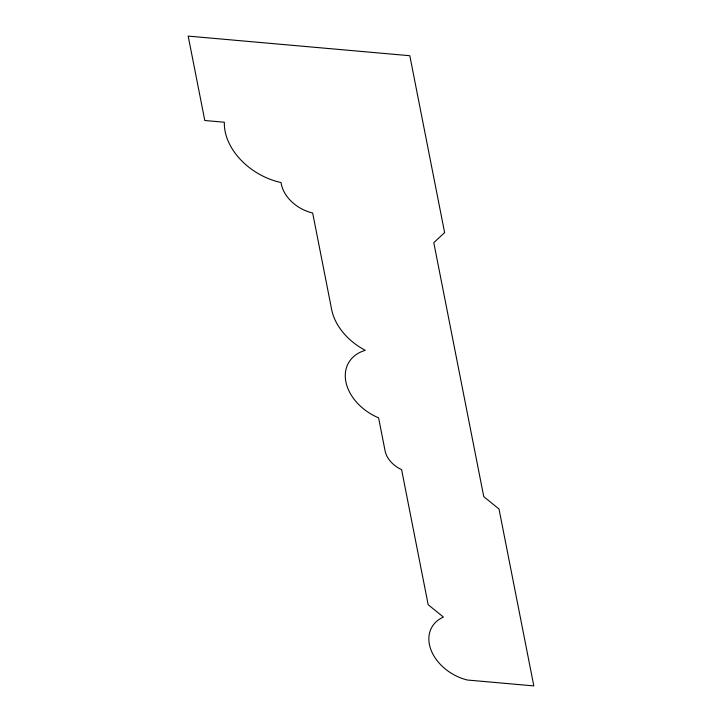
<?xml version="1.0" encoding="UTF-8"?>
<svg xmlns="http://www.w3.org/2000/svg" width="722" height="722" viewBox="0 0 722 722"><rect width="100%" height="100%" fill="white"/><g stroke="black" fill="none" stroke-linecap="round" stroke-linejoin="round"><path stroke-width="1.08" d="M444.617 232.592L433.796 242.691L483.758 496.619L499.01 509.019L533.82 685.9L467.387 680.025A41.705 30.396 29.8 0 1 430.989 649.89A41.705 30.396 29.8 0 1 443.416 617.084L428.164 604.675L401.594 469.634A24.413 17.797 29.8 0 1 385.232 451.602L378.59 417.839A45.703 33.311 29.8 0 1 345.874 381.776A45.703 33.311 29.8 0 1 365.305 350.323A55.089 40.161 29.8 0 1 331.479 308.628L312.662 212.981A33.726 24.584 29.8 0 1 281.048 182.54A59.52 43.392 29.8 0 1 224.343 122.235L204.795 120.502L188.18 36.1L409.807 55.72L444.617 232.592"/></g></svg>
